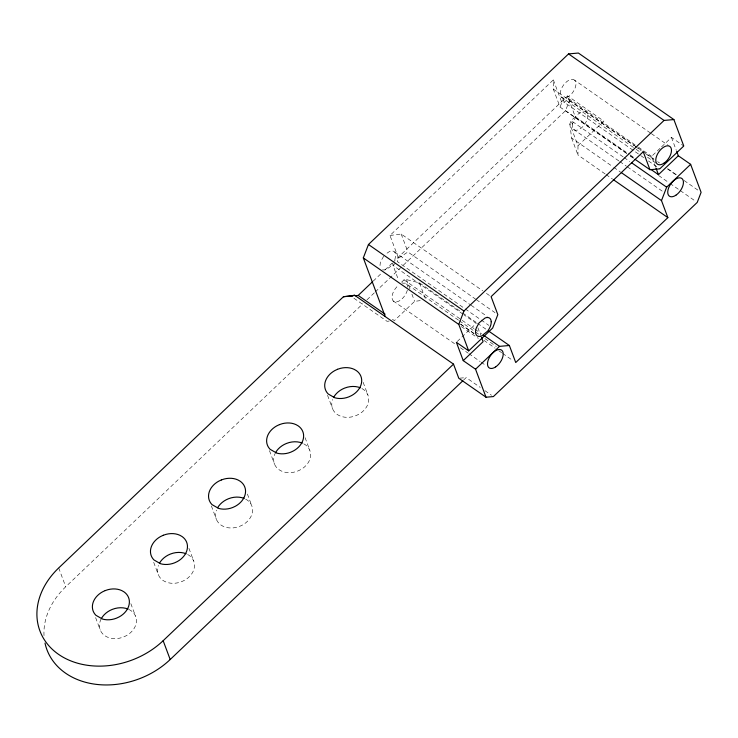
<?xml version="1.0" encoding="UTF-8"?>
<svg xmlns="http://www.w3.org/2000/svg" width="738" height="738" viewBox="0 0 738 738"><rect width="100%" height="100%" fill="white"/><g stroke="black" fill="none" stroke-linecap="round" stroke-linejoin="round"><path stroke-width="0.55" stroke-dasharray="3.69 2.77" d="M626.544 153.403L560.05 107.093L553.325 89.123L553.352 79.87L389.978 235.477L398.465 258.162L397.173 261.51L464.313 308.272M605.114 173.919L577.955 154.998L577.983 145.746L569.856 124.012L571.147 120.663L575.262 116.733L568.417 98.403L564.293 102.333L561.83 102.545L560.05 107.093M394.839 259.841L395.734 255.182A10.83 5.886 -55.1 0 0 389.599 251.446L385.54 254.176M375.301 291.897L565.548 110.682L569.413 100.617L567.651 95.912L393.243 262.045M383.677 256.243L380.928 261.067A10.83 5.886 -55.1 0 0 380.393 267.59M373.216 281.123L381.555 273.171M384.895 269.997L392.404 262.839M395.522 263.088L393.05 265.44L398.289 279.453M44.012 635.621A75.82 59.584 -20.5 0 1 65.737 586.765L362.782 303.816M366.961 299.84L374.47 292.691M401.555 282.202L404.027 279.84L406.49 279.628L419.461 282.875L461.61 312.229M577.983 145.746L603.841 121.124L567.651 95.912M457.209 341.519L476.241 323.382L463.953 314.822M655.639 167.129L651.599 156.355L660.704 147.683M661.534 146.89L671.46 137.434L683.775 146.004M463.667 379.987L466.167 377.598L480.254 387.413M420.217 300.634L414.618 301.362L394.378 320.633L391.592 318.696M398.465 258.162L407.92 251.999L475.346 298.964M389.978 235.477L401.195 234.029L482.68 290.781M389.111 321.095L386.998 321.279L350.818 296.076M459.839 378.16L466.167 377.598M361.841 388.529L363.354 389.406A18.957 14.898 -20.5 0 1 358.603 414.405L355.919 415.669A18.957 14.898 -20.5 0 1 337.128 414.387L335.246 412.81A18.957 14.898 -20.5 0 1 332.654 399.461M303.761 443.852L305.274 444.728A18.957 14.898 -20.5 0 1 300.523 469.728L297.838 470.992A18.957 14.898 -20.5 0 1 279.047 469.709L277.165 468.132A18.957 14.898 -20.5 0 1 275.689 452.431M245.68 499.174L247.193 500.05A18.957 14.898 -20.5 0 1 242.451 525.05L239.758 526.314A18.957 14.898 -20.5 0 1 220.966 525.032L219.085 523.454A18.957 14.898 -20.5 0 1 216.492 510.106M187.6 554.496L189.122 555.373A18.957 14.898 -20.5 0 1 184.371 580.372L181.686 581.636A18.957 14.898 -20.5 0 1 162.886 580.354L161.004 578.776A18.957 14.898 -20.5 0 1 158.412 565.428M128.836 609.422L131.041 610.695A18.957 14.898 -20.5 0 1 126.29 635.695L123.606 636.959A18.957 14.898 -20.5 0 1 104.814 635.676L102.933 634.099A18.957 14.898 -20.5 0 1 101.457 618.398M574.745 80.257A10.83 5.886 -55.1 0 0 562.338 86.909L561.157 89.39A10.83 5.886 -55.1 0 0 561.489 97.296C564.395 99.612 568.186 97.139 570.465 95.054A10.83 5.886 -55.1 0 0 574.745 80.257L650.39 132.951M458.492 320.163L406.481 283.936L405.171 283.134L402.533 283.207L404.027 279.84L473.999 328.585M651.34 133.606L668.36 145.46M568.417 98.403L637.42 146.475M638.37 147.13L651.599 156.355M553.325 89.123L641.553 150.46M642.503 151.115L653.85 159.021M657.632 161.65L659.523 162.969M668.028 168.901L677.484 175.487M569.413 100.617L634.311 145.829M635.252 146.484L640.898 150.414M645.602 153.689L654.071 159.593M667.235 168.762L676.645 175.312M684.172 180.552L698.277 190.386M561.489 97.296L635.243 148.67M636.184 149.325L639.966 151.963M647.53 157.231L656.045 163.163M643.72 157.655L564.293 102.333L562.476 97.896M648.444 160.949L659.79 168.854M575.262 116.733L629.154 154.27M630.095 154.925L633.877 157.563M565.548 110.682L626.691 153.264M630.455 155.893L634.219 158.513M658.674 175.543L669.015 182.756M669.956 183.411L679.366 189.961M680.307 190.616L695.362 201.096M630.289 156.013L634.034 158.624M623.149 156.88L571.147 120.663L572.384 124.178M624.099 157.545L629.772 161.493M573.454 129.298L618.841 160.912M619.782 161.567L626.405 166.179M627.346 166.843L663.278 191.871M569.856 124.012L571.59 137.969L612.798 166.677M613.739 167.323L620.289 171.889M606.055 174.574L612.614 179.14M486.425 293.392L491.102 296.648M476.287 299.619L495.014 312.663M394.516 251.935L470.161 304.628M471.112 305.283L487.181 316.482M465.254 308.936L488.897 325.403M462.541 312.884L476.591 322.672M477.523 323.318L485.955 329.194M463.012 314.167L393.05 265.44L392.856 263.521L390.227 266.732L386.168 269.453A10.83 5.886 -55.1 0 1 382.57 269.776M474.94 329.24L481.563 333.853M459.433 320.818L474.562 331.353M475.512 332.017L479.294 334.646M484.967 338.604L496.314 346.5M460.484 324.047L474.525 333.825M483.897 340.347L495.133 348.179M498.879 350.79L501.692 352.746M502.624 353.401L512.928 360.578M460.678 324.296L473.916 333.521M461.351 326.574L478.372 338.419M393.216 300.966L455.623 344.443M460.355 347.736L467.92 353.004M468.861 353.659L480.207 361.565M481.158 362.22L485.881 365.513M484.949 390.679L491.526 395.264M671.46 137.434L676.303 150.377M553.352 79.87L561.83 102.545M571.59 137.969L577.955 154.998M477.855 327.7L480.678 335.246M401.195 234.029L407.92 251.999M419.461 282.875L425.826 299.905M406.49 279.628L409.968 288.945M411.905 294.121L414.618 301.362M363.161 382.349L367.856 394.895M327.543 395.3L332.626 408.898M305.08 437.671L309.776 450.217M269.462 450.623L274.545 464.22M247.396 494.036L251.695 505.539M211.391 505.945L216.474 519.543M188.928 548.316L193.614 560.862M153.698 562.319L158.393 574.865M130.847 603.638L135.534 616.184M95.617 617.632L100.313 630.187M58.699 567.946L65.737 586.765M406.481 283.936A10.83 5.886 -55.1 0 1 407.699 287.183M407.33 290.2A10.83 5.886 -55.1 0 1 398.133 301.455L396.205 301.934A10.83 5.886 -55.1 0 1 392.118 295.883A10.83 5.886 -55.1 0 1 398.843 285.034M572.42 123.827L572.236 126.05A10.83 5.886 -55.1 0 0 584.284 124.99L587.042 120.165L587.928 115.506A10.83 5.886 -55.1 0 0 583.721 111.29L581.793 111.77A10.83 5.886 -55.1 0 0 575.871 116.567L572.42 123.827"/><path stroke-width="1.11" d="M385.236 316.574L363.308 257.913L368.456 244.499L568.546 53.911L578.389 53.044L673.886 119.565L683.775 146.004L659.79 168.854L649.957 169.712L634.966 159.279M649.957 169.712L643.232 151.742L491.102 296.648L497.827 314.619L492.68 328.032L468.695 350.882L458.805 324.434L463.953 311.021L664.043 120.432L673.886 119.565M488.768 331.15L509.368 345.504L515.733 362.533L667.862 217.627L661.497 200.598L666.645 187.184L690.63 164.334L678.314 155.764L676.7 151.447M343.438 296.722L58.699 567.946A75.82 59.584 -20.5 0 0 58.468 654.292A75.82 59.584 -20.5 0 0 163.153 640.704L453.51 364.129L354.646 295.274L343.438 296.722L352.921 295.892M355.033 295.707L358.198 295.431L372.376 281.916M690.63 164.334L701.1 192.35L697.235 202.406L493.399 396.574L486.019 397.219L475.549 369.212L463.233 360.633L483.095 341.712L481.48 337.404M650.898 169.408L658.462 174.675L678.314 155.764M45.009 643.112A75.82 59.584 -20.5 0 0 95.488 684.264A75.82 59.584 -20.5 0 0 170.192 659.523L462.837 380.78M475.549 369.212L499.534 346.362L509.368 345.504M350.818 296.076L354.646 295.274M568.546 53.911L664.043 120.432M631.663 162.812L666.645 187.184M621.23 172.544L661.497 200.598M613.546 179.786L667.862 217.627M368.456 244.499L463.953 311.021M483.455 335.172L499.534 346.362M363.308 257.913L458.805 324.434M468.695 350.882L456.388 342.303L463.233 360.633M358.198 295.431L385.098 314.176M486.019 397.219L458.787 378.253L453.51 364.129M656.036 168.209L658.462 174.675M163.153 640.704L170.192 659.523M333.77 397.109A18.957 14.898 -20.5 0 1 344.563 388.123L347.386 387.201A18.957 14.898 -20.5 0 1 360.356 387.791M275.689 452.431A18.957 14.898 -20.5 0 1 286.482 443.446L289.305 442.514A18.957 14.898 -20.5 0 1 302.276 443.104M217.609 507.753A18.957 14.898 -20.5 0 1 228.402 498.768L231.225 497.836A18.957 14.898 -20.5 0 1 244.195 498.427M159.537 563.076A18.957 14.898 -20.5 0 1 170.321 554.09L173.153 553.159A18.957 14.898 -20.5 0 1 186.114 553.749M101.457 618.398A18.957 14.898 -20.5 0 1 112.241 609.413L115.073 608.481A18.957 14.898 -20.5 0 1 128.043 609.071M491.231 321.703L491.047 323.927A10.83 5.886 -55.1 0 1 487.597 331.187L481.674 335.974A10.83 5.886 -55.1 0 1 476.425 327.589L479.183 322.764L485.106 317.977A10.83 5.886 -55.1 0 1 491.231 321.703M337.524 369.295L334.84 370.568A18.957 14.898 -20.5 0 0 328.207 393.991L334.766 397.764A18.957 14.898 -20.5 0 0 348.88 396.85L351.565 395.586A18.957 14.898 -20.5 0 0 356.316 370.577L354.111 369.314A18.957 14.898 -20.5 0 0 340.347 368.373L337.524 369.295M279.444 424.618L276.759 425.881A18.957 14.898 -20.5 0 0 270.126 449.313L276.685 453.086A18.957 14.898 -20.5 0 0 290.8 452.173L293.493 450.909A18.957 14.898 -20.5 0 0 298.235 425.9L296.03 424.636A18.957 14.898 -20.5 0 0 282.267 423.695L279.444 424.618M221.363 479.94L218.679 481.204A18.957 14.898 -20.5 0 0 212.046 504.635L218.605 508.408A18.957 14.898 -20.5 0 0 232.728 507.495L235.413 506.231A18.957 14.898 -20.5 0 0 240.164 481.222L237.959 479.958A18.957 14.898 -20.5 0 0 224.186 479.017L221.363 479.94M163.282 535.262L160.598 536.526A18.957 14.898 -20.5 0 0 153.974 559.957L160.524 563.731A18.957 14.898 -20.5 0 0 174.648 562.817L177.332 561.553A18.957 14.898 -20.5 0 0 182.083 536.544L179.878 535.281A18.957 14.898 -20.5 0 0 166.115 534.34L163.282 535.262M105.211 590.585L102.517 591.848A18.957 14.898 -20.5 0 0 95.894 615.28L102.453 619.053A18.957 14.898 -20.5 0 0 116.567 618.14L119.252 616.867A18.957 14.898 -20.5 0 0 124.002 591.867L121.798 590.603A18.957 14.898 -20.5 0 0 108.034 589.662L105.211 590.585M495.678 366.887A10.83 5.886 -55.1 0 0 501.988 350.458A10.83 5.886 -55.1 0 0 488.39 359.581A10.83 5.886 -55.1 0 0 495.678 366.887M675.916 195.201A10.83 5.886 -55.1 0 0 682.216 178.781A10.83 5.886 -55.1 0 0 668.628 187.913A10.83 5.886 -55.1 0 0 675.916 195.201M663.942 163.209A10.83 5.886 -55.1 0 0 670.252 146.779A10.83 5.886 -55.1 0 0 656.663 155.912A10.83 5.886 -55.1 0 0 663.942 163.209"/></g></svg>
